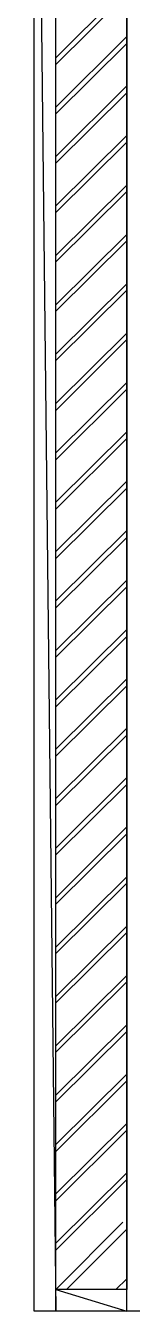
# Model space of a CAD drawing. Header units: millimetres. Extents: x 7649 to 34105, y 3983 to 25377.
# Drawn here: x 17921 to 18033, y 18403 to 19864 of the extents above; entities that cross this region are included whole.
import ezdxf

# ---------------------------------------------------------------- set-up
doc = ezdxf.new("R2010")
doc.units = ezdxf.units.MM

msp = doc.modelspace()

# ---------------------------------------------------------------- linework, layer by layer
at = {"layer": 'GEOMETRY', "color": 7}
for p, q in [((17920.58194, 18403.00556), (17920.58194, 20636.61806)), ((17920.58194, 20636.61806), (17945.45278, 18403.00556)), ((17920.58194, 20636.61806), (17945.45278, 18403.00556)), ((17945.45278, 18403.00556), (17945.45278, 20636.61806)), ((18025.88611, 18403.00556), (18025.88611, 20636.61806)), ((17945.45278, 19826.99306), (18025.88611, 19907.42639)), ((17945.45278, 19819.58472), (18025.88611, 19899.48889)), ((17945.45278, 19770.90139), (18025.88611, 19851.33472)), ((17945.45278, 19763.49306), (18025.88611, 19843.39722)), ((17945.45278, 19714.80972), (18025.88611, 19795.24306)), ((17945.45278, 19707.40139), (18025.88611, 19787.30556)), ((17945.45278, 19658.71806), (18025.88611, 19738.62222)), ((17945.45278, 19651.30972), (18025.88611, 19731.21389)), ((17945.45278, 19602.62639), (18025.88611, 19682.53056)), ((17945.45278, 19595.21806), (18025.88611, 19675.12222)), ((17945.45278, 19546.53472), (18025.88611, 19626.43889)), ((17945.45278, 19539.12639), (18025.88611, 19619.03056)), ((17945.45278, 19490.44306), (18025.88611, 19570.34722)), ((17945.45278, 19483.03472), (18025.88611, 19562.93889)), ((17945.45278, 19434.35139), (18025.88611, 19514.25556)), ((17945.45278, 19426.41389), (18025.88611, 19506.84722)), ((17945.45278, 19378.25972), (18025.88611, 19458.16389)), ((17945.45278, 19370.32222), (18025.88611, 19450.75556)), ((17945.45278, 19322.16806), (18025.88611, 19402.07222)), ((17945.45278, 19314.23056), (18025.88611, 19394.66389)), ((17945.45278, 19266.07639), (18025.88611, 19345.98056)), ((17945.45278, 19258.13889), (18025.88611, 19338.04306)), ((17945.45278, 19209.98472), (18025.88611, 19289.88889)), ((17945.45278, 19202.04722), (18025.88611, 19281.95139)), ((17945.45278, 19153.89306), (18025.88611, 19233.79722)), ((17945.45278, 19145.95556), (18025.88611, 19225.85972)), ((17945.45278, 19097.80139), (18025.88611, 19177.70556)), ((17945.45278, 19089.86389), (18025.88611, 19169.76806)), ((17945.45278, 19041.70972), (18025.88611, 19121.61389)), ((17945.45278, 19033.77222), (18025.88611, 19113.67639)), ((17945.45278, 18985.61806), (18025.88611, 19065.52222)), ((17945.45278, 18977.68056), (18025.88611, 19057.58472)), ((17945.45278, 18928.99722), (18025.88611, 19009.43056)), ((17945.45278, 18921.58889), (18025.88611, 19001.49306)), ((17945.45278, 18872.90556), (18025.88611, 18953.33889)), ((17945.45278, 18865.49722), (18025.88611, 18945.40139)), ((17945.45278, 18816.81389), (18025.88611, 18896.71806)), ((17945.45278, 18809.40556), (18025.88611, 18889.30972)), ((17945.45278, 18760.72222), (18025.88611, 18840.62639)), ((17945.45278, 18753.31389), (18025.88611, 18833.21806)), ((17945.45278, 18704.63056), (18025.88611, 18784.53472)), ((17945.45278, 18697.22222), (18025.88611, 18777.12639)), ((17945.45278, 18648.53889), (18025.88611, 18728.44306)), ((17945.45278, 18641.13056), (18025.88611, 18721.03472)), ((17945.45278, 18592.44722), (18025.88611, 18672.35139)), ((17945.45278, 18584.50972), (18025.88611, 18664.94306)), ((17945.45278, 18536.35556), (18025.88611, 18616.25972)), ((17945.45278, 18528.41806), (18025.88611, 18608.85139)), ((17945.45278, 18480.26389), (18025.88611, 18560.16806)), ((17945.45278, 18472.32639), (18025.88611, 18552.75972)), ((17945.45278, 18427.87639), (18021.65278, 18504.07639)), ((17957.62361, 18427.87639), (18025.88611, 18496.13889)), ((17945.45278, 18427.87639), (17965.56111, 18447.98472)), ((18013.71528, 18427.87639), (18025.88611, 18440.04722)), ((17945.45278, 18403.00556), (17945.45278, 18427.87639)), ((17945.45278, 18427.87639), (18025.88611, 18403.00556)), ((17945.45278, 18427.87639), (18025.88611, 18403.00556)), ((18025.88611, 18427.87639), (17945.45278, 18427.87639)), ((18025.88611, 18403.00556), (18025.88611, 18427.87639)), ((17945.45278, 18403.00556), (17920.58194, 18403.00556)), ((18025.88611, 18403.00556), (17945.45278, 18403.00556)), ((18050.75694, 18403.00556), (18025.88611, 18403.00556))]:
    msp.add_line(p, q, dxfattribs=at)
at = {"layer": 'RECTANGLES', "color": 7}
for p, q in [((17920.58194, 18403.00556), (17920.58194, 20636.61806)), ((17945.45278, 18427.87639), (17945.45278, 20611.74722)), ((18025.88611, 20611.74722), (18025.88611, 18427.87639)), ((18025.88611, 18427.87639), (17945.45278, 18427.87639)), ((18050.75694, 18403.00556), (17920.58194, 18403.00556))]:
    msp.add_line(p, q, dxfattribs=at)

doc.saveas('drawing.dxf')
